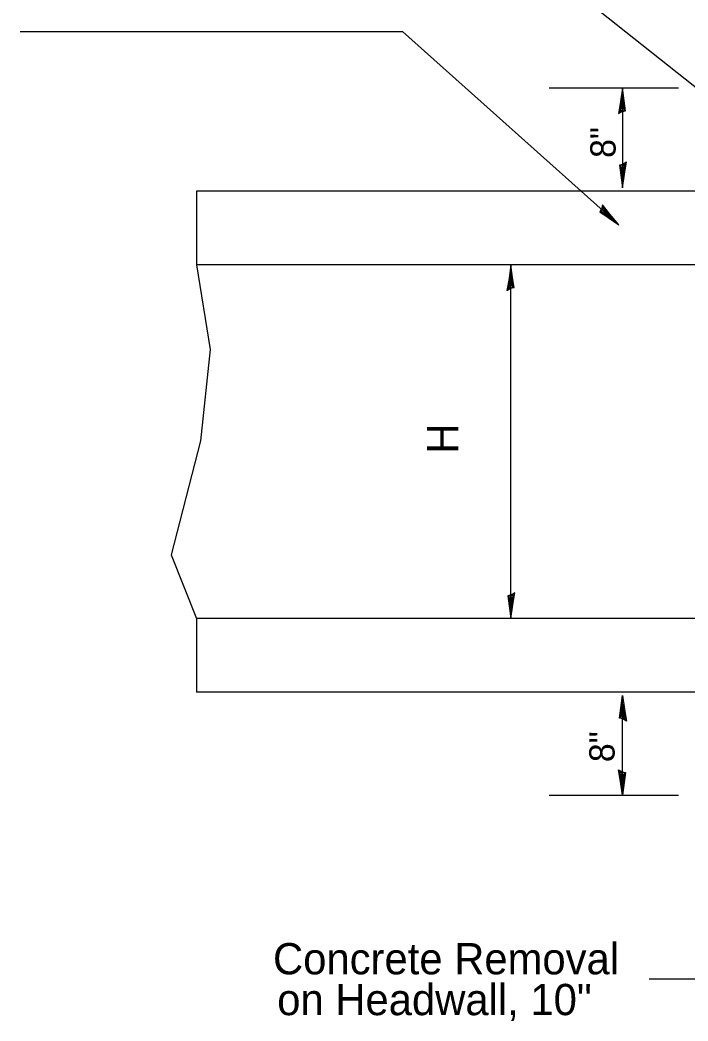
# Model space of a CAD drawing. Extents: x 0 to 2.83, y -0.05 to 1.83.
# Drawn here: x 0.3525 to 0.6019, y 1.2043 to 1.5779 of the extents above; entities that cross this region are included whole.
import ezdxf

# ---------------------------------------------------------------- set-up
doc = ezdxf.new("R2010")
doc.units = 0
for name, color, linetype in [('RD_Pr_Roadway_Dimensions', 7, 'Continuous'), ('RD_Pr_Roadway_Notes', 7, 'Continuous'), ('SH_General_Details', 7, 'Continuous')]:
    doc.layers.add(name, color=color, linetype=linetype)

msp = doc.modelspace()

# ---------------------------------------------------------------- linework, layer by layer
at = {"layer": 'RD_Pr_Roadway_Dimensions'}
for p, q in [((0.5501, 1.55256), (0.59834, 1.55256)), ((0.57744, 1.55256), (0.57744, 1.5153)), ((0.53579, 1.35456), (0.53579, 1.48656)), ((0.57744, 1.28856), (0.57744, 1.32582)), ((0.5501, 1.28856), (0.59834, 1.28856))]:
    msp.add_line(p, q, dxfattribs=at)
for points in [[(0.57731, 1.5438), (0.57861, 1.54409), (0.57805, 1.54779), (0.57743, 1.55256), (0.57674, 1.54748), (0.57595, 1.54302), (0.57731, 1.5438), (0.57817, 1.54419), (0.57743, 1.54936), (0.57644, 1.54371), (0.57755, 1.54454), (0.5774, 1.54692), (0.57705, 1.54464)], [(0.57756, 1.52406), (0.57626, 1.52376), (0.57683, 1.52007), (0.57744, 1.5153), (0.57813, 1.52038), (0.57892, 1.52484), (0.57756, 1.52406), (0.5767, 1.52367), (0.57744, 1.5185), (0.57843, 1.52415), (0.57732, 1.52331), (0.57747, 1.52094), (0.57782, 1.52322)], [(0.53566, 1.4778), (0.53697, 1.47809), (0.5364, 1.48179), (0.53579, 1.48656), (0.53509, 1.48148), (0.53431, 1.47702), (0.53566, 1.4778), (0.53652, 1.47819), (0.53578, 1.48336), (0.53479, 1.47771), (0.5359, 1.47854), (0.53575, 1.48092), (0.5354, 1.47864)], [(0.53592, 1.36333), (0.53461, 1.36303), (0.53518, 1.35933), (0.53579, 1.35456), (0.53649, 1.35965), (0.53727, 1.3641), (0.53592, 1.36333), (0.53505, 1.36293), (0.5358, 1.35777), (0.53679, 1.36342), (0.53568, 1.36258), (0.53583, 1.3602), (0.53618, 1.36248)], [(0.57756, 1.31706), (0.57626, 1.31736), (0.57683, 1.32106), (0.57744, 1.32583), (0.57813, 1.32074), (0.57892, 1.31628), (0.57756, 1.31706), (0.5767, 1.31745), (0.57744, 1.32262), (0.57843, 1.31697), (0.57732, 1.31781), (0.57747, 1.32018), (0.57782, 1.3179)], [(0.57731, 1.29733), (0.57861, 1.29703), (0.57805, 1.29333), (0.57743, 1.28856), (0.57674, 1.29365), (0.57595, 1.2981), (0.57731, 1.29733), (0.57817, 1.29693), (0.57743, 1.29177), (0.57644, 1.29742), (0.57755, 1.29658), (0.5774, 1.2942), (0.57705, 1.29648)]]:
    msp.add_lwpolyline(points, dxfattribs=at)
at = {"layer": 'RD_Pr_Roadway_Notes'}
for p, q in [((0.50687, 1.63068), (0.66043, 1.50856)), ((0.35251, 1.57362), (0.49529, 1.57362)), ((0.49529, 1.57362), (0.57609, 1.50152)), ((0.58745, 1.22004), (0.64405, 1.22004))]:
    msp.add_line(p, q, dxfattribs=at)
msp.add_lwpolyline([(0.56963, 1.50745), (0.56899, 1.50628), (0.57213, 1.50424), (0.57609, 1.50152), (0.57276, 1.50543), (0.56996, 1.50898), (0.56963, 1.50745), (0.56935, 1.50655), (0.5737, 1.50366), (0.57015, 1.50816), (0.57003, 1.50677), (0.57191, 1.5053), (0.57043, 1.50708)], dxfattribs=at)
at = {"layer": 'SH_General_Details'}
for p, q in [((0.66043, 1.51406), (0.41843, 1.51406)), ((0.66043, 1.48656), (0.41843, 1.48656)), ((0.66043, 1.35456), (0.41843, 1.35456)), ((0.66043, 1.32706), (0.41843, 1.32706))]:
    msp.add_line(p, q, dxfattribs=at)
msp.add_lwpolyline([(0.41843, 1.51406), (0.41843, 1.48656), (0.42355, 1.45493), (0.4199, 1.42086), (0.40895, 1.37828), (0.41843, 1.35456), (0.41843, 1.32706)], dxfattribs=at)

# ---------------------------------------------------------------- texts
at = {"layer": 'RD_Pr_Roadway_Dimensions'}
for s, height, p in [('8"', 0.00945, (0.57486, 1.52646)), ('H', 0.01167, (0.51614, 1.41608)), ('8"', 0.00945, (0.57448, 1.30093))]:
    msp.add_text(s, height=height, rotation=90, dxfattribs=at).set_placement(p)
at = {"layer": 'RD_Pr_Roadway_Notes'}
for s, p in [('Concrete Removal', (0.44696, 1.22173)), ('  on Headwall, 10"', (0.43986, 1.20649))]:
    msp.add_text(s, height=0.0116667, dxfattribs=at).set_placement(p)

doc.saveas('drawing.dxf')
